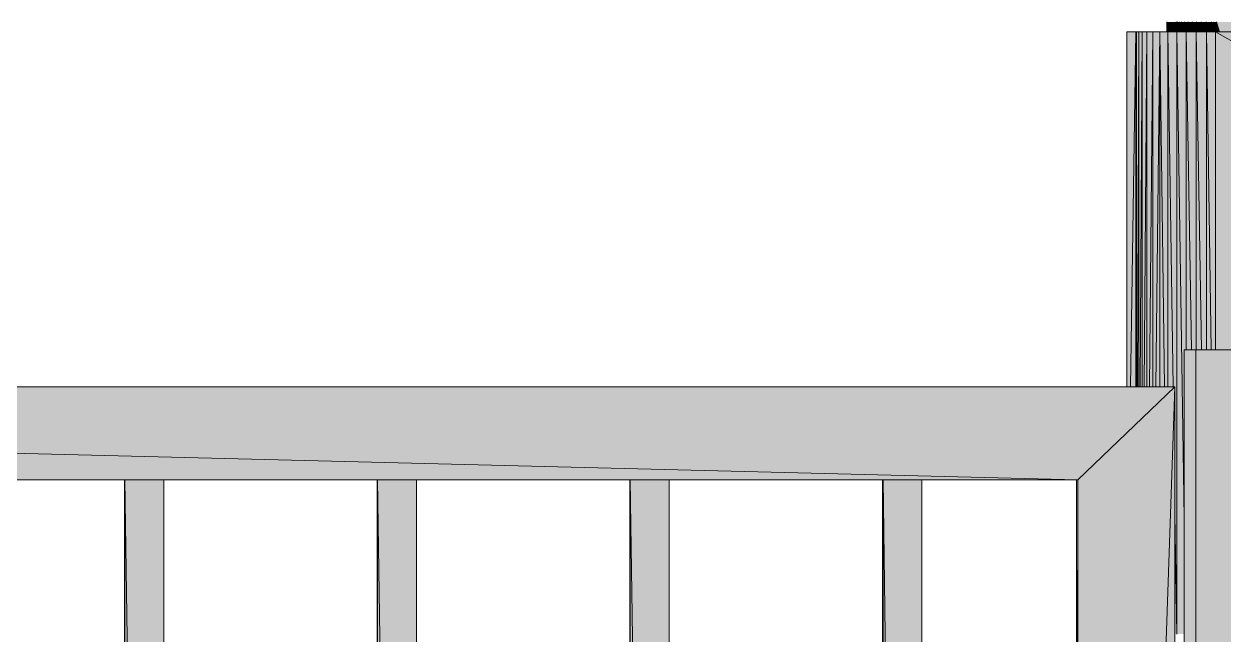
# Model space of a CAD drawing. Header units: millimetres. Extents: x 365175 to 2667127, y -330297 to -162108.
# Drawn here: x 1831346.1 to 1831704.6, y -318696 to -318513.6 of the extents above; entities that cross this region are included whole.
import ezdxf

# ---------------------------------------------------------------- set-up
doc = ezdxf.new("R2010")
doc.units = ezdxf.units.MM
doc.header["$MEASUREMENT"] = 0
doc.layers.add('Structure - Murs extérieurs', color=7, linetype='Continuous')

# ---------------------------------------------------------------- blocks, each defined once
blk = doc.blocks.new('Élément de coupe_560_6', base_point=(1445436.05, -319510.98))
at = {"linetype": 'Continuous', "lineweight": 0, "true_color": 0x000000}
for points in [[(1830545.82, -318622.09), (1831660.92, -318649.87), (1831689.96, -318622.09)], [(1831660.92, -318649.87), (1830545.82, -318622.09), (1830574.86, -318649.87)], [(1831660.92, -319466.04), (1831689.96, -318622.09), (1831660.92, -318649.87), (1831660.92, -319001.35), (1831660.95, -319002.56), (1831660.95, -319003.77), (1831660.92, -319004.97)], [(1831689.96, -318622.09), (1831660.92, -319466.04), (1831689.96, -319510.98)], [(1831688.92, -318623.09), (1831666.45, -318662.81), (1831666.45, -319305.45), (1831689.96, -318622.09)], [(1831666.45, -319305.45), (1831666.45, -319474.59), (1831689.96, -319510.98), (1831689.96, -318622.09)], [(1831689.48, -318622.09), (1831688.92, -318623.09), (1831689.96, -318622.09)], [(1831376.11, -319466.04), (1831376.24, -319466.04), (1831376.24, -318649.87)], [(1831376.11, -319466.04), (1831376.24, -319466.04), (1831376.24, -318649.87)], [(1831376.11, -319466.04), (1831376.24, -318649.87), (1831376.11, -318649.87)], [(1831376.11, -319466.04), (1831376.24, -318649.87), (1831376.11, -318649.87)], [(1831387.86, -318649.87), (1831376.24, -318649.87), (1831387.86, -319466.04)], [(1831376.24, -319466.04), (1831387.86, -319466.04), (1831376.24, -318649.87)], [(1831376.24, -318649.87), (1831376.42, -318662.23), (1831387.86, -318662.23), (1831387.86, -318649.87)], [(1831376.24, -318649.87), (1831376.24, -318662.23), (1831376.42, -318662.23)], [(1831451.62, -319466.04), (1831451.75, -319466.04), (1831451.75, -318649.87)], [(1831451.62, -319466.04), (1831451.75, -319466.04), (1831451.75, -318649.87)], [(1831451.62, -319466.04), (1831451.75, -318649.87), (1831451.62, -318649.87)], [(1831451.62, -319466.04), (1831451.75, -318649.87), (1831451.62, -318649.87)], [(1831463.36, -318649.87), (1831451.75, -318649.87), (1831463.36, -319466.04)], [(1831451.75, -319466.04), (1831463.36, -319466.04), (1831451.75, -318649.87)], [(1831451.75, -318649.87), (1831451.92, -318662.23), (1831463.36, -318662.23), (1831463.36, -318649.87)], [(1831451.75, -318649.87), (1831451.75, -318662.23), (1831451.92, -318662.23)], [(1831527.12, -319466.04), (1831527.25, -319466.04), (1831527.25, -318649.87)], [(1831527.12, -319466.04), (1831527.25, -319466.04), (1831527.25, -318649.87)], [(1831527.12, -319466.04), (1831527.25, -318649.87), (1831527.12, -318649.87)], [(1831527.12, -319466.04), (1831527.25, -318649.87), (1831527.12, -318649.87)], [(1831538.86, -318649.87), (1831527.25, -318649.87), (1831538.86, -319466.04)], [(1831527.25, -319466.04), (1831538.86, -319466.04), (1831527.25, -318649.87)], [(1831527.25, -318649.87), (1831527.42, -318662.23), (1831538.86, -318662.23), (1831538.86, -318649.87)], [(1831527.25, -318649.87), (1831527.25, -318662.23), (1831527.42, -318662.23)], [(1831602.62, -318996.6), (1831602.69, -318996.6), (1831602.75, -318649.87), (1831602.62, -318649.87)], [(1831602.62, -318996.6), (1831602.69, -318996.6), (1831602.75, -318649.87), (1831602.62, -318649.87)], [(1831602.69, -318996.6), (1831602.75, -318996.6), (1831602.75, -318649.87)], [(1831602.69, -318996.6), (1831602.75, -318996.6), (1831602.75, -318649.87)], [(1831614.36, -318649.87), (1831602.75, -318649.87), (1831607.68, -318996.65), (1831614.36, -318996.72)], [(1831602.75, -318649.87), (1831602.75, -318996.6), (1831607.68, -318996.65)], [(1831614.36, -318649.87), (1831602.75, -318649.87), (1831602.92, -318662.23), (1831614.36, -318662.23)], [(1831602.92, -318662.23), (1831602.75, -318649.87), (1831602.75, -318662.23)], [(1831660.6, -318649.87), (1831660.67, -318981.07), (1831660.92, -318649.87)], [(1831660.6, -318649.87), (1831660.67, -318981.07), (1831660.92, -318649.87)], [(1831660.67, -318981.07), (1831660.6, -318649.87), (1831660.6, -318981.07)], [(1831660.67, -318981.07), (1831660.6, -318649.87), (1831660.6, -318981.07)], [(1831660.92, -318649.87), (1831660.67, -318981.07), (1831660.86, -318981.07)], [(1831660.92, -318649.87), (1831660.67, -318981.07), (1831660.86, -318981.07)], [(1831660.86, -319000.23), (1831660.87, -319000.37), (1831660.92, -318649.87), (1831660.86, -318981.07)], [(1831660.86, -319000.23), (1831660.87, -319000.37), (1831660.92, -318649.87), (1831660.86, -318981.07)], [(1831660.91, -319001.2), (1831660.92, -319001.35), (1831660.92, -318649.87), (1831660.91, -318702.26)], [(1831660.91, -319001.2), (1831660.92, -319001.35), (1831660.92, -318649.87), (1831660.91, -318702.26)]]:
    blk.add_hatch(color=18, dxfattribs=at).paths.add_polyline_path(points)
at = {"color": 7, "linetype": 'Continuous', "lineweight": 20}
for p, q in [((1830545.82, -318622.09), (1831660.92, -318649.87)), ((1830545.82, -318622.09), (1831689.96, -318622.09)), ((1831660.92, -319466.04), (1831689.96, -318622.09)), ((1831689.96, -318622.09), (1831660.92, -318649.87)), ((1831689.96, -318622.09), (1831689.96, -319510.98)), ((1831660.92, -318649.87), (1830574.86, -318649.87)), ((1831376.24, -318649.87), (1831376.11, -319466.04)), ((1831376.11, -319466.04), (1831376.11, -318649.87)), ((1831376.24, -318649.87), (1831387.86, -319466.04)), ((1831376.24, -319466.04), (1831376.24, -318649.87)), ((1831387.86, -318649.87), (1831387.86, -319466.04)), ((1831451.75, -318649.87), (1831451.62, -319466.04)), ((1831451.62, -319466.04), (1831451.62, -318649.87)), ((1831451.75, -318649.87), (1831463.36, -319466.04)), ((1831451.75, -319466.04), (1831451.75, -318649.87)), ((1831463.36, -318649.87), (1831463.36, -319466.04)), ((1831527.25, -318649.87), (1831527.12, -319466.04)), ((1831527.12, -319466.04), (1831527.12, -318649.87)), ((1831527.25, -318649.87), (1831538.86, -319466.04)), ((1831527.25, -319466.04), (1831527.25, -318649.87)), ((1831538.86, -318649.87), (1831538.86, -319466.04)), ((1831602.62, -318996.6), (1831602.62, -318649.87)), ((1831602.75, -318649.87), (1831602.69, -318996.6)), ((1831602.75, -318649.87), (1831607.68, -318996.65)), ((1831602.75, -318996.6), (1831602.75, -318649.87)), ((1831614.36, -318649.87), (1831614.36, -318996.72)), ((1831660.6, -318981.07), (1831660.6, -318649.87)), ((1831660.67, -318981.07), (1831660.6, -318649.87)), ((1831660.67, -318981.07), (1831660.92, -318649.87)), ((1831660.86, -318981.07), (1831660.92, -318649.87)), ((1831660.92, -318649.87), (1831660.87, -319000.37)), ((1831660.92, -319466.04), (1831660.92, -318649.87))]:
    blk.add_line(p, q, dxfattribs=at)
blk = doc.blocks.new('Élément de coupe_561_6', base_point=(1445436.05, -319510.98))
at = {"layer": 'Structure - Murs extérieurs', "linetype": 'Continuous', "lineweight": 0, "true_color": 0x000000}
for points in [[(1831696.17, -318610.98), (1831692.76, -318610.98), (1831692.76, -319000.28), (1831695.64, -319000.28), (1831695.64, -319011.39), (1831692.76, -319011.39), (1831692.76, -319510.98), (1831696.17, -319510.98)], [(1831696.17, -318610.98), (1831692.76, -318610.98), (1831692.76, -319000.28), (1831695.64, -319000.28), (1831695.64, -319011.39), (1831692.76, -319011.39), (1831692.76, -319510.98), (1831696.17, -319510.98)], [(1831961.47, -318610.98), (1831696.17, -318610.98), (1831696.17, -319510.98), (1831961.47, -319510.98)]]:
    blk.add_hatch(color=18, dxfattribs=at).paths.add_polyline_path(points)
at = {"layer": 'Structure - Murs extérieurs', "color": 7, "linetype": 'Continuous', "lineweight": 5}
for p, q in [((1831692.76, -318610.98), (1831696.17, -318610.98)), ((1831692.76, -319000.28), (1831692.76, -318610.98)), ((1831696.17, -318610.98), (1831961.47, -318610.98)), ((1831696.17, -318610.98), (1831696.17, -319510.98))]:
    blk.add_line(p, q, dxfattribs=at)
blk = doc.blocks.new('Élément de coupe_563_6', base_point=(1445436.05, -319510.98))
at = {"linetype": 'Continuous', "lineweight": 0, "true_color": 0x000000}
for points in [[(1831690.3, -318512.98), (1831687.57, -318512.98), (1831687.57, -318515.98), (1831687.85, -318515.98), (1831690.29, -318515.98)], [(1831690.3, -318512.98), (1831687.57, -318512.98), (1831687.57, -318515.98), (1831687.85, -318515.98), (1831690.29, -318515.98)], [(1831690.3, -318512.98), (1831690.3, -318515.98), (1831690.41, -318515.98), (1831690.41, -318512.98)], [(1831690.3, -318512.98), (1831690.3, -318515.98), (1831690.41, -318515.98), (1831690.41, -318512.98)], [(1831690.41, -318512.98), (1831690.41, -318515.98), (1831690.74, -318515.98), (1831690.74, -318512.98)], [(1831690.41, -318512.98), (1831690.41, -318515.98), (1831690.74, -318515.98), (1831690.74, -318512.98)], [(1831691.26, -318512.98), (1831690.74, -318512.98), (1831690.74, -318515.98), (1831691.26, -318515.98)], [(1831691.26, -318512.98), (1831690.74, -318512.98), (1831690.74, -318515.98), (1831691.26, -318515.98)], [(1831691.26, -318515.98), (1831691.96, -318515.98), (1831691.97, -318512.98), (1831691.26, -318512.98)], [(1831691.26, -318515.98), (1831691.96, -318515.98), (1831691.97, -318512.98), (1831691.26, -318512.98)], [(1831692.84, -318512.98), (1831691.97, -318512.98), (1831691.97, -318515.98), (1831692.84, -318515.98)], [(1831692.84, -318512.98), (1831691.97, -318512.98), (1831691.97, -318515.98), (1831692.84, -318515.98)], [(1831692.84, -318515.98), (1831693.31, -318515.98), (1831693.89, -318515.98), (1831693.9, -318512.98), (1831692.84, -318512.98)], [(1831695.08, -318512.98), (1831693.9, -318512.98), (1831693.9, -318515.98), (1831695.08, -318515.98)], [(1831696.4, -318512.98), (1831695.08, -318512.98), (1831695.09, -318515.98), (1831696.29, -318515.98), (1831696.4, -318515.98)], [(1831697.81, -318512.98), (1831696.4, -318512.98), (1831696.4, -318515.98), (1831697.81, -318515.98)], [(1831697.81, -318512.98), (1831697.81, -318515.98), (1831699.3, -318515.98), (1831699.3, -318512.98)], [(1831700.84, -318512.98), (1831699.3, -318512.98), (1831699.31, -318515.98), (1831699.38, -318515.98), (1831700.84, -318515.98)], [(1831702.41, -318512.98), (1831700.84, -318512.98), (1831700.85, -318515.98), (1831702.13, -318515.98), (1831702.41, -318515.98)], [(1831702.41, -318512.98), (1831703.27, -318515.98), (1832014.4, -318515.98), (1832014.4, -318512.98)], [(1831702.41, -318515.98), (1831703.27, -318515.98), (1831702.41, -318512.98)]]:
    blk.add_hatch(color=18, dxfattribs=at).paths.add_polyline_path(points)
at = {"color": 7, "linetype": 'Continuous', "lineweight": 20}
for p, q in [((1831687.57, -318515.98), (1831687.57, -318512.98)), ((1831690.3, -318515.98), (1831690.3, -318512.98)), ((1831690.41, -318515.98), (1831690.41, -318512.98)), ((1831690.74, -318515.98), (1831690.74, -318512.98)), ((1831691.26, -318515.98), (1831691.26, -318512.98)), ((1831691.97, -318515.98), (1831691.97, -318512.98)), ((1831692.84, -318515.98), (1831692.84, -318512.98)), ((1831693.9, -318512.98), (1831693.9, -318515.98)), ((1831695.08, -318512.98), (1831695.09, -318515.98)), ((1831696.4, -318512.98), (1831696.4, -318515.98)), ((1831697.81, -318512.98), (1831697.81, -318515.98)), ((1831699.3, -318512.98), (1831699.31, -318515.98)), ((1831700.84, -318512.98), (1831700.85, -318515.98)), ((1831702.41, -318512.98), (1831703.27, -318515.98)), ((1831702.41, -318512.98), (1831702.41, -318515.98))]:
    blk.add_line(p, q, dxfattribs=at)
blk = doc.blocks.new('Élément de coupe_564_6', base_point=(1445436.05, -319510.98))
at = {"linetype": 'Continuous', "lineweight": 0, "true_color": 0x000000}
for points in [[(1831678.31, -318515.98), (1831675.57, -318515.98), (1831675.57, -318622.09), (1831676.69, -318622.09)], [(1831678.31, -318515.98), (1831675.57, -318515.98), (1831675.57, -318622.09), (1831676.69, -318622.09)], [(1831678.31, -318515.98), (1831676.69, -318622.09), (1831678.31, -318622.09)], [(1831678.31, -318515.98), (1831676.69, -318622.09), (1831678.31, -318622.09)], [(1831678.31, -318622.09), (1831678.39, -318622.09), (1831678.51, -318515.98), (1831678.31, -318515.98)], [(1831678.31, -318622.09), (1831678.39, -318622.09), (1831678.51, -318515.98), (1831678.31, -318515.98)], [(1831678.39, -318622.09), (1831678.51, -318622.09), (1831678.51, -318515.98)], [(1831678.39, -318622.09), (1831678.51, -318622.09), (1831678.51, -318515.98)], [(1831678.51, -318515.98), (1831678.51, -318622.09), (1831678.77, -318622.09), (1831679.15, -318515.98)], [(1831678.51, -318515.98), (1831678.51, -318622.09), (1831678.77, -318622.09), (1831679.15, -318515.98)], [(1831679.15, -318515.98), (1831678.77, -318622.09), (1831679.15, -318622.09)], [(1831679.15, -318515.98), (1831678.77, -318622.09), (1831679.15, -318622.09)], [(1831680.19, -318515.98), (1831679.15, -318515.98), (1831679.15, -318622.09), (1831679.58, -318622.09)], [(1831680.19, -318515.98), (1831679.15, -318515.98), (1831679.15, -318622.09), (1831679.58, -318622.09)], [(1831680.19, -318515.98), (1831679.58, -318622.09), (1831680.19, -318622.09)], [(1831680.19, -318515.98), (1831679.58, -318622.09), (1831680.19, -318622.09)], [(1831681.61, -318515.98), (1831680.19, -318515.98), (1831680.19, -318622.09), (1831680.77, -318622.09)], [(1831681.61, -318515.98), (1831680.19, -318515.98), (1831680.19, -318622.09), (1831680.77, -318622.09)], [(1831681.61, -318515.98), (1831680.77, -318622.09), (1831681.61, -318622.09)], [(1831681.61, -318515.98), (1831680.77, -318622.09), (1831681.61, -318622.09)], [(1831681.61, -318515.98), (1831681.61, -318622.09), (1831682.33, -318622.09), (1831683.37, -318515.98)], [(1831681.61, -318515.98), (1831681.61, -318622.09), (1831682.33, -318622.09), (1831683.37, -318515.98)], [(1831682.33, -318622.09), (1831683.37, -318622.09), (1831683.37, -318515.98)], [(1831682.33, -318622.09), (1831683.37, -318622.09), (1831683.37, -318515.98)], [(1831683.37, -318515.98), (1831683.37, -318622.09), (1831684.23, -318622.09), (1831685.47, -318515.98)], [(1831685.47, -318515.98), (1831684.23, -318622.09), (1831685.47, -318622.09)], [(1831687.85, -318515.98), (1831685.47, -318515.98), (1831686.88, -318622.09), (1831687.85, -318622.09)], [(1831685.47, -318515.98), (1831685.47, -318622.09), (1831686.88, -318622.09)], [(1831687.85, -318515.98), (1831687.85, -318622.09), (1831689.41, -318622.09)], [(1831687.85, -318515.98), (1831689.41, -318622.09), (1831689.96, -318622.09), (1831689.96, -318660.11), (1831690.49, -318695.98), (1831690.49, -318515.98)], [(1831693.31, -318515.98), (1831690.49, -318515.98), (1831692.76, -318661.31), (1831692.76, -318610.98), (1831693.31, -318610.98)], [(1831690.49, -318695.98), (1831692.76, -318695.98), (1831692.76, -318661.31), (1831690.49, -318515.98)], [(1831696.29, -318515.98), (1831693.31, -318515.98), (1831694.88, -318610.98), (1831696.17, -318610.98), (1831696.29, -318610.98)], [(1831693.31, -318515.98), (1831693.31, -318610.98), (1831694.88, -318610.98)], [(1831696.29, -318515.98), (1831697.92, -318610.98), (1831699.38, -318610.98), (1831699.38, -318515.98)], [(1831696.29, -318515.98), (1831696.29, -318610.98), (1831697.92, -318610.98)], [(1831699.38, -318515.98), (1831699.38, -318610.98), (1831700.83, -318610.98)], [(1831699.38, -318515.98), (1831700.83, -318610.98), (1831702.13, -318610.98), (1831702.13, -318515.98)], [(1831702.13, -318515.98), (1831702.13, -318610.98), (1831867.2, -318610.98)], [(1832014.9, -318515.98), (1831702.13, -318515.98), (1831867.2, -318610.98), (1831961.47, -318610.98), (1831961.47, -318665.23), (1832014.9, -318695.98)], [(1831689.96, -318695.98), (1831690.49, -318695.98), (1831689.96, -318660.11)]]:
    blk.add_hatch(color=18, dxfattribs=at).paths.add_polyline_path(points)
at = {"color": 7, "linetype": 'Continuous', "lineweight": 20}
for p, q in [((1831675.57, -318515.98), (1831678.31, -318515.98)), ((1831675.57, -318515.98), (1831675.57, -318622.09)), ((1831678.31, -318515.98), (1831676.69, -318622.09)), ((1831678.31, -318515.98), (1831678.51, -318515.98)), ((1831678.31, -318515.98), (1831678.31, -318622.09)), ((1831678.51, -318515.98), (1831678.39, -318622.09)), ((1831678.51, -318515.98), (1831678.51, -318622.09)), ((1831678.51, -318515.98), (1831679.15, -318515.98)), ((1831679.15, -318515.98), (1831678.77, -318622.09)), ((1831679.15, -318515.98), (1831679.15, -318622.09)), ((1831679.15, -318515.98), (1831680.19, -318515.98)), ((1831680.19, -318515.98), (1831679.58, -318622.09)), ((1831680.19, -318515.98), (1831681.61, -318515.98)), ((1831680.19, -318515.98), (1831680.19, -318622.09)), ((1831681.61, -318515.98), (1831680.77, -318622.09)), ((1831681.61, -318515.98), (1831683.37, -318515.98)), ((1831681.61, -318515.98), (1831681.61, -318622.09)), ((1831683.37, -318515.98), (1831682.33, -318622.09)), ((1831683.37, -318515.98), (1831683.37, -318622.09)), ((1831683.37, -318515.98), (1831685.47, -318515.98)), ((1831685.47, -318515.98), (1831684.23, -318622.09)), ((1831685.47, -318515.98), (1831686.88, -318622.09)), ((1831685.47, -318515.98), (1831685.47, -318622.09)), ((1831685.47, -318515.98), (1831687.85, -318515.98)), ((1831687.85, -318622.09), (1831687.85, -318515.98)), ((1831687.85, -318515.98), (1831690.49, -318515.98)), ((1831687.85, -318515.98), (1831689.41, -318622.09)), ((1831690.49, -318515.98), (1831692.76, -318661.31)), ((1831690.49, -318515.98), (1831693.31, -318515.98)), ((1831690.49, -318515.98), (1831690.49, -318695.98)), ((1831693.31, -318515.98), (1831693.31, -318610.98)), ((1831693.31, -318515.98), (1831696.29, -318515.98)), ((1831693.31, -318515.98), (1831694.88, -318610.98)), ((1831696.29, -318515.98), (1831697.92, -318610.98)), ((1831696.29, -318515.98), (1831696.29, -318610.98)), ((1831699.38, -318515.98), (1831696.29, -318515.98)), ((1831699.38, -318610.98), (1831699.38, -318515.98)), ((1831699.38, -318515.98), (1831700.83, -318610.98)), ((1831699.38, -318515.98), (1831702.13, -318515.98)), ((1831702.13, -318515.98), (1832014.9, -318515.98)), ((1831702.13, -318610.98), (1831702.13, -318515.98)), ((1831702.13, -318515.98), (1831867.2, -318610.98)), ((1831689.96, -318660.11), (1831690.49, -318695.98))]:
    blk.add_line(p, q, dxfattribs=at)

msp = doc.modelspace()

# ---------------------------------------------------------------- block references
at = {"lineweight": 0}
for name in ['Élément de coupe_563_6', 'Élément de coupe_564_6', 'Élément de coupe_560_6']:
    msp.add_blockref(name, (1445436.05, -319510.981), dxfattribs=at)
at = {"layer": 'Structure - Murs extérieurs', "lineweight": 0}
msp.add_blockref('Élément de coupe_561_6', (1445436.05, -319510.981), dxfattribs=at)

doc.saveas('drawing.dxf')
